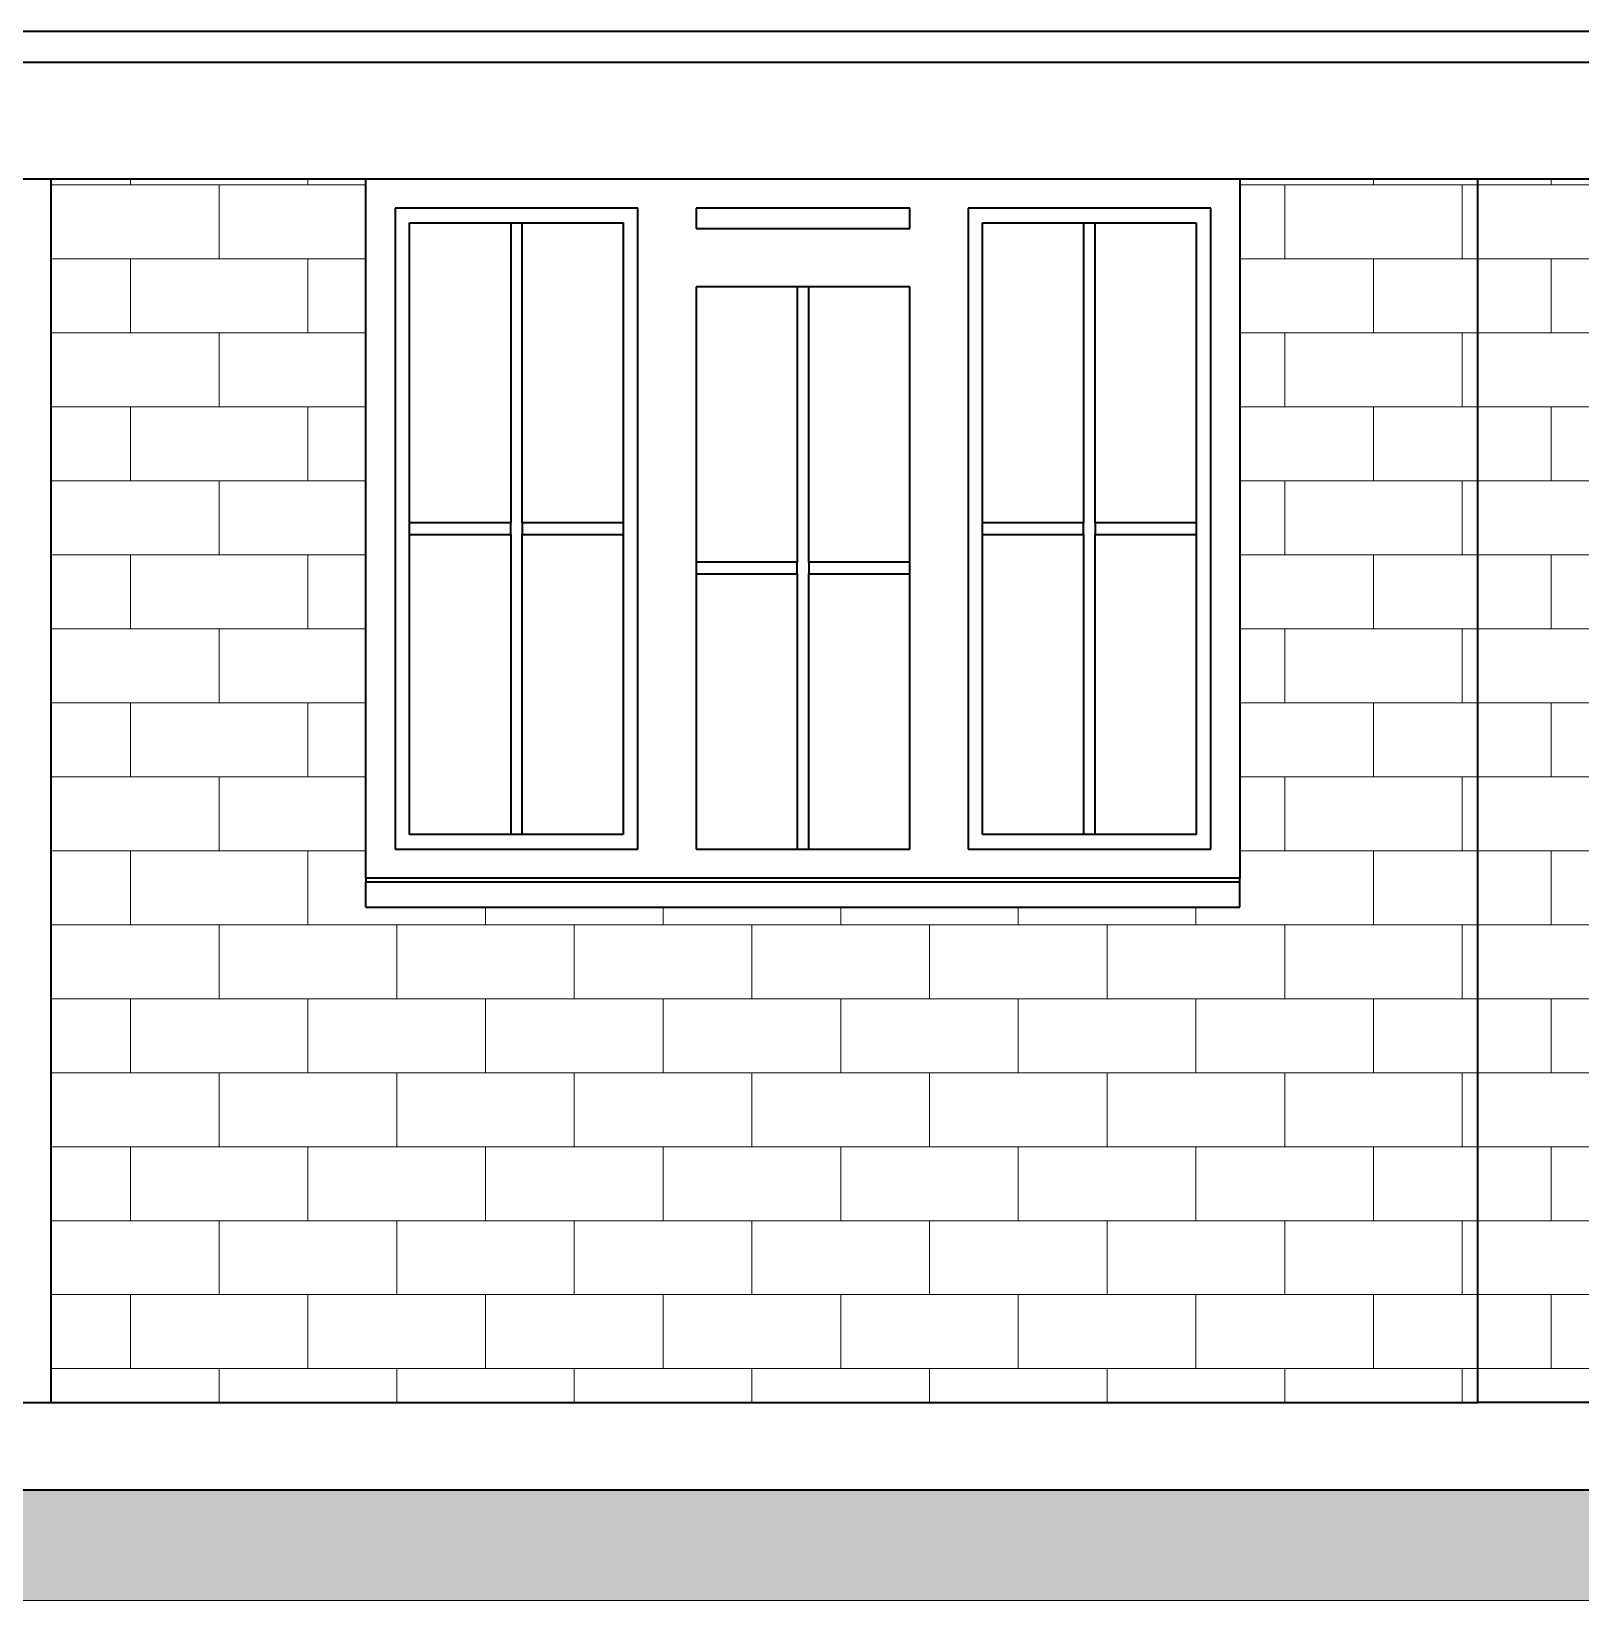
# Model space of a CAD drawing. Header units: millimetres. Extents: x 102766 to 172228, y -127504 to -81044.
# Drawn here: x 109711 to 112370, y -103395 to -100701 of the extents above; entities that cross this region are included whole.
import ezdxf

# ---------------------------------------------------------------- set-up
doc = ezdxf.new("R2010")
doc.units = ezdxf.units.MM
doc.header["$MEASUREMENT"] = 0
doc.layers.add('2D Drafting - General_Pen_No__105', color=7, linetype='Continuous', lineweight=13, true_color=0xcae6ff)
doc.layers.add('2D Drafting - General_Pen_No__82', color=7, linetype='Continuous', lineweight=20, true_color=0xaaaaaa)
doc.layers.add('Shell - Roof_Pen_No__21', color=7, linetype='Continuous', lineweight=35)
doc.layers.add('Structural - Bearing_Pen_No__21', color=7, linetype='Continuous', lineweight=35)
pattern_1 = [(0, (0, 0), (0, 127), []), (90, (0, 0), (-304.8, 0), [127, -127]), (90, (152.4, 127), (-304.8, 0), [127, -127])]

msp = doc.modelspace()

# ---------------------------------------------------------------- hatches: boundary and pattern name
at = {"layer": '2D Drafting - General_Pen_No__82', "linetype": 'Continuous'}
h = msp.add_hatch(dxfattribs=at)
h.set_pattern_fill('Shingle', color=256, style=0, pattern_type=2)
h.set_pattern_definition(pattern_1)
h.paths.add_polyline_path([(111784.9, -102204.9), (110284.9, -102204.9), (110284.9, -102161.2), (110284.9, -102154.9), (110284.9, -102104.9), (110284.9, -101004.9), (110284.9, -100954.9), (109744.3, -100954.9), (109744.3, -103054.9), (112193.3, -103054.9), (112193.3, -100954.9), (111784.9, -100954.9), (111784.9, -101004.9), (111784.9, -102104.9), (111784.9, -102154.9), (111784.9, -102161.2)])
h = msp.add_hatch(dxfattribs=at)
h.set_pattern_fill('Shingle', color=256, style=0, pattern_type=2)
h.set_pattern_definition(pattern_1)
h.paths.add_polyline_path([(112193.3, -100954.9), (112193.3, -103054.9), (112700.6, -103054.9), (112700.6, -100954.9)])
msp.add_hatch(color=256, dxfattribs=at).paths.add_polyline_path([(104382.7, -103204.9), (119833.1, -103204.9), (119833.1, -103395), (104382.7, -103395)])

# ---------------------------------------------------------------- linework, layer by layer
at = {"layer": '2D Drafting - General_Pen_No__105', "linetype": 'Continuous', "flags": 128}
for points in [[(111784.9, -102204.9), (110284.9, -102204.9), (110284.9, -102161.2), (110284.9, -102154.9), (110284.9, -102104.9), (110284.9, -101004.9), (110284.9, -100954.9), (109744.3, -100954.9), (109744.3, -103054.9), (112193.3, -103054.9), (112193.3, -100954.9), (111784.9, -100954.9), (111784.9, -101004.9), (111784.9, -102104.9), (111784.9, -102154.9), (111784.9, -102161.2)], [(112193.3, -100954.9), (112193.3, -103054.9), (112700.6, -103054.9), (112700.6, -100954.9)], [(104382.7, -103204.9), (119833.1, -103204.9), (119833.1, -103395), (104382.7, -103395)]]:
    msp.add_lwpolyline(points, close=True, dxfattribs=at)
at = {"layer": 'Shell - Roof_Pen_No__21', "linetype": 'Continuous'}
msp.add_line((113300.6, -100701.3), (107601, -100701.3), dxfattribs=at)
at = {"layer": 'Structural - Bearing_Pen_No__21', "linetype": 'Continuous'}
for p, q in [((119251.6, -100754.9), (105251.2, -100754.9)), ((119251.8, -100954.9), (105251.4, -100954.9)), ((112193.3, -100954.9), (108859.7, -100954.9)), ((109744.3, -100954.9), (109744.3, -103054.9)), ((110284.9, -101004.9), (110284.9, -100954.9)), ((111784.9, -100954.9), (111784.9, -101004.9)), ((112193.3, -103054.9), (112193.3, -100954.9)), ((110284.9, -102104.9), (110284.9, -101004.9)), ((110334.9, -101004.9), (110334.9, -102104.9)), ((110751.6, -101004.9), (110334.9, -101004.9)), ((110751.6, -102104.9), (110751.6, -101004.9)), ((110851.6, -101004.9), (110851.6, -101039.9)), ((111218.3, -101004.9), (110851.6, -101004.9)), ((111218.3, -101039.9), (111218.3, -101004.9)), ((111318.3, -101004.9), (111318.3, -102104.9)), ((111734.9, -101004.9), (111318.3, -101004.9)), ((111734.9, -102104.9), (111734.9, -101004.9)), ((111784.9, -101004.9), (111784.9, -102104.9)), ((110359.9, -102079.9), (110359.9, -101029.9)), ((110359.9, -101029.9), (110726.6, -101029.9)), ((110533.3, -101029.9), (110533.3, -101544.9)), ((110553.3, -101544.9), (110553.3, -101029.9)), ((110726.6, -101029.9), (110726.6, -102079.9)), ((110851.6, -101039.9), (111218.3, -101039.9)), ((111343.3, -102079.9), (111343.3, -101029.9)), ((111343.3, -101029.9), (111709.9, -101029.9)), ((111516.6, -101029.9), (111516.6, -101544.9)), ((111536.6, -101544.9), (111536.6, -101029.9)), ((111709.9, -101029.9), (111709.9, -102079.9)), ((110851.6, -101139.9), (110851.6, -102104.9)), ((111218.3, -101139.9), (110851.6, -101139.9)), ((111024.9, -101139.9), (111024.9, -101612.4)), ((111044.9, -101612.4), (111044.9, -101139.9)), ((111218.3, -102104.9), (111218.3, -101139.9)), ((110533.3, -101544.9), (110359.9, -101544.9)), ((110533.3, -101564.9), (110533.3, -101544.9)), ((110726.6, -101544.9), (110553.3, -101544.9)), ((110553.3, -101544.9), (110553.3, -101564.9)), ((111516.6, -101544.9), (111343.3, -101544.9)), ((111516.6, -101564.9), (111516.6, -101544.9)), ((111709.9, -101544.9), (111536.6, -101544.9)), ((111536.6, -101544.9), (111536.6, -101564.9)), ((110359.9, -101564.9), (110533.3, -101564.9)), ((110533.3, -101564.9), (110533.3, -102079.9)), ((110553.3, -102079.9), (110553.3, -101564.9)), ((110553.3, -101564.9), (110726.6, -101564.9)), ((111343.3, -101564.9), (111516.6, -101564.9)), ((111516.6, -101564.9), (111516.6, -102079.9)), ((111536.6, -102079.9), (111536.6, -101564.9)), ((111536.6, -101564.9), (111709.9, -101564.9)), ((111024.9, -101612.4), (110851.6, -101612.4)), ((110851.6, -101632.4), (111024.9, -101632.4)), ((111024.9, -101632.4), (111024.9, -101612.4)), ((111024.9, -101632.4), (111024.9, -102104.9)), ((111218.3, -101612.4), (111044.9, -101612.4)), ((111044.9, -101612.4), (111044.9, -101632.4)), ((111044.9, -102104.9), (111044.9, -101632.4)), ((111044.9, -101632.4), (111218.3, -101632.4)), ((110726.6, -102079.9), (110359.9, -102079.9)), ((111709.9, -102079.9), (111343.3, -102079.9)), ((110284.9, -102154.9), (110284.9, -102104.9)), ((110334.9, -102104.9), (110751.6, -102104.9)), ((110851.6, -102104.9), (111218.3, -102104.9)), ((111318.3, -102104.9), (111734.9, -102104.9)), ((111784.9, -102104.9), (111784.9, -102154.9)), ((110284.9, -102154.9), (110284.9, -102161.2)), ((111784.9, -102154.9), (110284.9, -102154.9)), ((110284.9, -102161.2), (111784.9, -102161.2)), ((110284.9, -102204.9), (110284.9, -102161.2)), ((111784.9, -102161.2), (111784.9, -102154.9)), ((111784.9, -102204.9), (111784.9, -102161.2)), ((110284.9, -102204.9), (111784.9, -102204.9)), ((108859.7, -103054.9), (112193.3, -103054.9)), ((112700.6, -103054.9), (112193.3, -103054.9)), ((108201, -103204.9), (112700.6, -103204.9))]:
    msp.add_line(p, q, dxfattribs=at)

doc.saveas('drawing.dxf')
